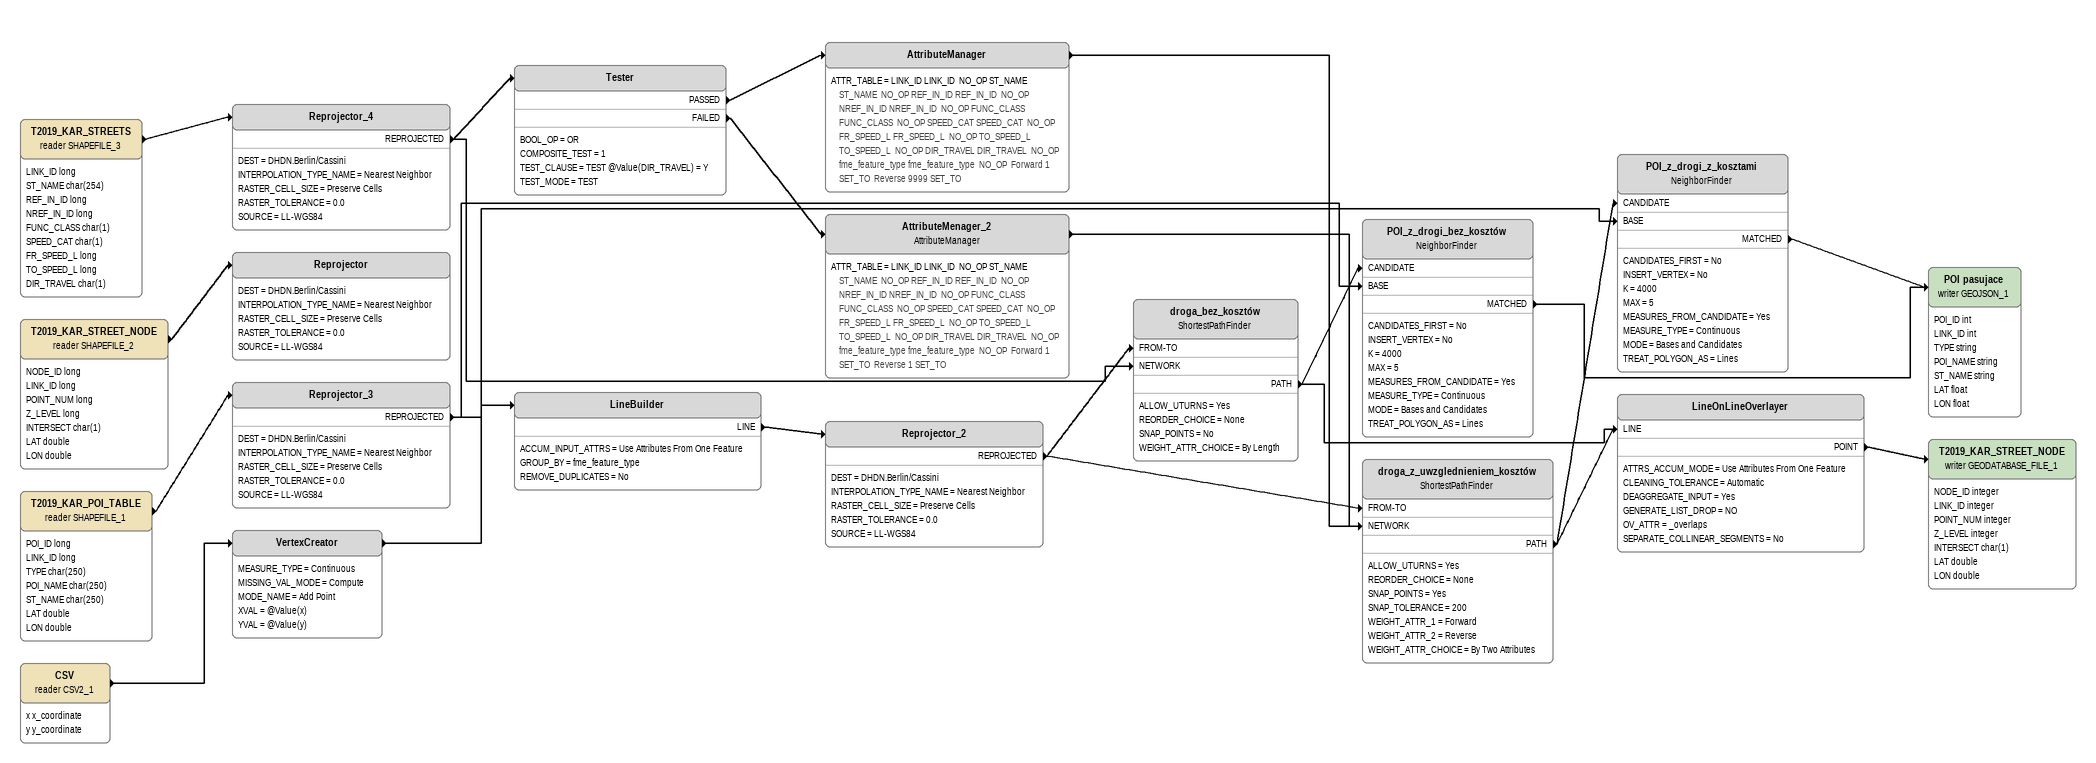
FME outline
T2019_KAR_POI_TABLE (reader SHAPEFILE_1)
    attributes: POI_ID long, LINK_ID long, TYPE char(250), POI_NAME char(250), ST_NAME char(250), LAT double, LON double
    -> Reprojector_3
Reprojector_3
    DEST = DHDN.Berlin/Cassini
    INTERPOLATION_TYPE_NAME = Nearest Neighbor
    RASTER_CELL_SIZE = Preserve Cells
    RASTER_TOLERANCE = 0.0
    SOURCE = LL-WGS84
    REPROJECTED -> POI_z_drogi_z_kosztami [BASE]
    REPROJECTED -> POI_z_drogi_bez_kosztów [BASE]
T2019_KAR_STREETS (reader SHAPEFILE_3)
    attributes: LINK_ID long, ST_NAME char(254), REF_IN_ID long, NREF_IN_ID long, FUNC_CLASS char(1), SPEED_CAT char(1), FR_SPEED_L long, TO_SPEED_L long, DIR_TRAVEL char(1)
    -> Reprojector_4
Reprojector_4
    DEST = DHDN.Berlin/Cassini
    INTERPOLATION_TYPE_NAME = Nearest Neighbor
    RASTER_CELL_SIZE = Preserve Cells
    RASTER_TOLERANCE = 0.0
    SOURCE = LL-WGS84
    REPROJECTED -> droga_bez_kosztów [NETWORK]
    REPROJECTED -> Tester
Tester
    BOOL_OP = OR
    COMPOSITE_TEST = 1
    TEST_CLAUSE = TEST @Value(DIR_TRAVEL) = Y
    TEST_MODE = TEST
    PASSED -> AttributeManager
    FAILED -> AttributeMenager_2
AttributeManager
    ATTR_TABLE = LINK_ID LINK_ID  NO_OP ST_NAME ST_NAME  NO_OP REF_IN_ID REF_IN_ID  NO_OP NREF_IN_ID NREF_IN_ID  NO_OP FUNC_CLASS FUNC_CLASS  NO_OP SPEED_CAT SPEED_CAT  NO_OP FR_SPEED_L FR_SPEED_L  NO_OP TO_SPEED_L TO_SPEED_L  NO_OP DIR_TRAVEL DIR_TRAVEL  NO_OP fme_feature_type fme_feature_type  NO_OP  Forward 1 SET_TO  Reverse 9999 SET_TO
    -> droga_z_uwzglednieniem_kosztów [NETWORK]
AttributeMenager_2: AttributeManager
    ATTR_TABLE = LINK_ID LINK_ID  NO_OP ST_NAME ST_NAME  NO_OP REF_IN_ID REF_IN_ID  NO_OP NREF_IN_ID NREF_IN_ID  NO_OP FUNC_CLASS FUNC_CLASS  NO_OP SPEED_CAT SPEED_CAT  NO_OP FR_SPEED_L FR_SPEED_L  NO_OP TO_SPEED_L TO_SPEED_L  NO_OP DIR_TRAVEL DIR_TRAVEL  NO_OP fme_feature_type fme_feature_type  NO_OP  Forward 1 SET_TO  Reverse 1 SET_TO
    -> droga_z_uwzglednieniem_kosztów [NETWORK]
T2019_KAR_STREET_NODE (reader SHAPEFILE_2)
    attributes: NODE_ID long, LINK_ID long, POINT_NUM long, Z_LEVEL long, INTERSECT char(1), LAT double, LON double
    -> Reprojector
Reprojector
    DEST = DHDN.Berlin/Cassini
    INTERPOLATION_TYPE_NAME = Nearest Neighbor
    RASTER_CELL_SIZE = Preserve Cells
    RASTER_TOLERANCE = 0.0
    SOURCE = LL-WGS84
CSV (reader CSV2_1)
    attributes: x x_coordinate, y y_coordinate
    -> VertexCreator
VertexCreator
    MEASURE_TYPE = Continuous
    MISSING_VAL_MODE = Compute
    MODE_NAME = Add Point
    XVAL = @Value(x)
    YVAL = @Value(y)
    -> LineBuilder
LineBuilder
    ACCUM_INPUT_ATTRS = Use Attributes From One Feature
    GROUP_BY = fme_feature_type
    REMOVE_DUPLICATES = No
    LINE -> Reprojector_2
Reprojector_2
    DEST = DHDN.Berlin/Cassini
    INTERPOLATION_TYPE_NAME = Nearest Neighbor
    RASTER_CELL_SIZE = Preserve Cells
    RASTER_TOLERANCE = 0.0
    SOURCE = LL-WGS84
    REPROJECTED -> droga_bez_kosztów [FROM-TO]
    REPROJECTED -> droga_z_uwzglednieniem_kosztów [FROM-TO]
droga_bez_kosztów: ShortestPathFinder
    ALLOW_UTURNS = Yes
    REORDER_CHOICE = None
    SNAP_POINTS = No
    WEIGHT_ATTR_CHOICE = By Length
    PATH -> POI_z_drogi_bez_kosztów [CANDIDATE]
    PATH -> LineOnLineOverlayer [LINE]
POI_z_drogi_bez_kosztów: NeighborFinder
    CANDIDATES_FIRST = No
    INSERT_VERTEX = No
    K = 4000
    MAX = 5
    MEASURES_FROM_CANDIDATE = Yes
    MEASURE_TYPE = Continuous
    MODE = Bases and Candidates
    TREAT_POLYGON_AS = Lines
    MATCHED -> POI pasujace (writer GEOJSON_1)
droga_z_uwzglednieniem_kosztów: ShortestPathFinder
    ALLOW_UTURNS = Yes
    REORDER_CHOICE = None
    SNAP_POINTS = Yes
    SNAP_TOLERANCE = 200
    WEIGHT_ATTR_1 = Forward
    WEIGHT_ATTR_2 = Reverse
    WEIGHT_ATTR_CHOICE = By Two Attributes
    PATH -> POI_z_drogi_z_kosztami [CANDIDATE]
    PATH -> LineOnLineOverlayer [LINE]
POI_z_drogi_z_kosztami: NeighborFinder
    CANDIDATES_FIRST = No
    INSERT_VERTEX = No
    K = 4000
    MAX = 5
    MEASURES_FROM_CANDIDATE = Yes
    MEASURE_TYPE = Continuous
    MODE = Bases and Candidates
    TREAT_POLYGON_AS = Lines
    MATCHED -> POI pasujace (writer GEOJSON_1)
POI pasujace (writer GEOJSON_1)
    attributes: POI_ID int, LINK_ID int, TYPE string, POI_NAME string, ST_NAME string, LAT float, LON float
LineOnLineOverlayer
    ATTRS_ACCUM_MODE = Use Attributes From One Feature
    CLEANING_TOLERANCE = Automatic
    DEAGGREGATE_INPUT = Yes
    GENERATE_LIST_DROP = NO
    OV_ATTR = _overlaps
    SEPARATE_COLLINEAR_SEGMENTS = No
    POINT -> T2019_KAR_STREET_NODE (writer GEODATABASE_FILE_1)
T2019_KAR_STREET_NODE (writer GEODATABASE_FILE_1)
    attributes: NODE_ID integer, LINK_ID integer, POINT_NUM integer, Z_LEVEL integer, INTERSECT char(1), LAT double, LON double
